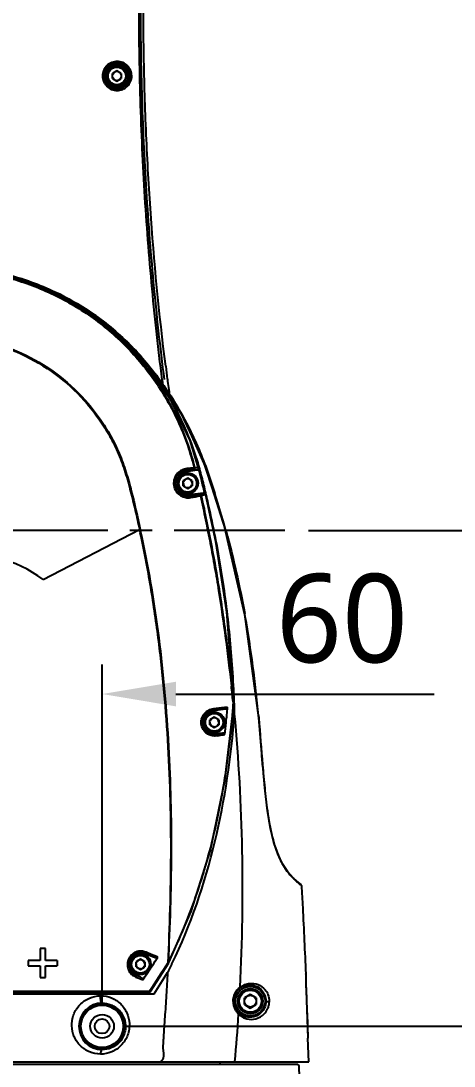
# Model space of a CAD drawing. Header units: millimetres. Extents: x 5828 to 6704, y 123 to 421.
# Drawn here: x 6424.18 to 6431.52, y 240.91 to 258.62 of the extents above; entities that cross this region are included whole.
import ezdxf

# ---------------------------------------------------------------- set-up
doc = ezdxf.new("R2010")
doc.units = ezdxf.units.MM
doc.linetypes.add('CENTER', pattern=[0.6, 0.375, -0.075, 0.075, -0.075])
for name, color, linetype in [('中心线', 7, 'Continuous'), ('外形图', 7, 'Continuous'), ('尺寸标注', 7, 'Continuous')]:
    doc.layers.add(name, color=color, linetype=linetype)
doc.styles.add('微软雅黑', font='msyh.ttc', dxfattribs={"height": 1.5})
doc.dimstyles.new('尺寸标注_1_20比例', dxfattribs={"dimtxt": 1.5, "dimasz": 1.25, "dimexe": 0.5, "dimexo": 0.4, "dimgap": 0.5, "dimtad": 1, "dimdec": 1, "dimlfac": 20, "dimdsep": 46, "dimtxsty": '微软雅黑', "dimcen": 0.09, "dimadec": 0, "dimazin": 0, "dimtp": 0.01, "dimtm": 0.01, "dimtfac": 1, "dimtdec": 1, "dimtofl": 0, "dimtmove": 0, "dimatfit": 3, "dimfxl": 1, "dimtolj": 1, "dimarcsym": 0})

# ---------------------------------------------------------------- blocks, each defined once
blk = doc.blocks.new('*D791')
at = {"layer": 'Defpoints', "color": 0}
for p in [(6428.272, 277.987), (6428.657, 249.987), (6442.246, 249.987)]:
    blk.add_point(p, dxfattribs=at)
at = {"layer": '尺寸标注', "color": 0, "lineweight": -2}
for p, q in [((6428.672, 277.987), (6442.746, 277.987)), ((6442.246, 276.737), (6442.246, 251.237)), ((6429.057, 249.987), (6442.746, 249.987))]:
    blk.add_line(p, q, dxfattribs=at)
at = {"layer": '尺寸标注', "color": 0}
for points in [[(6442.454, 276.737), (6442.037, 276.737), (6442.246, 277.987)], [(6442.037, 251.237), (6442.454, 251.237), (6442.246, 249.987)]]:
    blk.add_solid(points, dxfattribs=at)
at = {"layer": '尺寸标注', "color": 0, "insert": (6440.97, 263.987), "char_height": 1.5, "attachment_point": 5, "rotation": 90, "style": '微软雅黑'}
blk.add_mtext('\\A1;560', dxfattribs=at)
blk = doc.blocks.new('*D792')
at = {"layer": 'Defpoints', "color": 0}
for p in [(6428.657, 249.987), (6442.246, 249.987), (6431.96, 229.987)]:
    blk.add_point(p, dxfattribs=at)
at = {"layer": '尺寸标注', "color": 0, "lineweight": -2}
for p, q in [((6429.057, 249.987), (6442.746, 249.987)), ((6442.246, 231.237), (6442.246, 248.737)), ((6432.36, 229.987), (6442.746, 229.987))]:
    blk.add_line(p, q, dxfattribs=at)
at = {"layer": '尺寸标注', "color": 0}
for points in [[(6442.454, 248.737), (6442.037, 248.737), (6442.246, 249.987)], [(6442.037, 231.237), (6442.454, 231.237), (6442.246, 229.987)]]:
    blk.add_solid(points, dxfattribs=at)
at = {"layer": '尺寸标注', "color": 0, "insert": (6440.97, 239.882), "char_height": 1.5, "attachment_point": 5, "rotation": 90, "style": '微软雅黑'}
blk.add_mtext('\\A1;400', dxfattribs=at)
blk = doc.blocks.new('*D793')
at = {"layer": 'Defpoints', "color": 0}
for p in [(6425.56, 241.587), (6430.441, 229.987), (6437.921, 229.987)]:
    blk.add_point(p, dxfattribs=at)
at = {"layer": '尺寸标注', "color": 0, "lineweight": -2}
for p, q in [((6425.96, 241.587), (6438.421, 241.587)), ((6437.921, 240.337), (6437.921, 231.237)), ((6430.841, 229.987), (6438.421, 229.987))]:
    blk.add_line(p, q, dxfattribs=at)
at = {"layer": '尺寸标注', "color": 0}
for points in [[(6438.129, 240.337), (6437.712, 240.337), (6437.921, 241.587)], [(6437.712, 231.237), (6438.129, 231.237), (6437.921, 229.987)]]:
    blk.add_solid(points, dxfattribs=at)
at = {"layer": '尺寸标注', "color": 0, "insert": (6436.645, 235.638), "char_height": 1.5, "attachment_point": 5, "rotation": 90, "style": '微软雅黑'}
blk.add_mtext('\\A1;232', dxfattribs=at)
blk = doc.blocks.new('*D794')
at = {"layer": 'Defpoints', "color": 0}
for p in [(6420.173, 282.687), (6431.96, 229.987), (6446.441, 229.987)]:
    blk.add_point(p, dxfattribs=at)
at = {"layer": '尺寸标注', "color": 0, "lineweight": -2}
for p, q in [((6420.573, 282.687), (6446.941, 282.687)), ((6446.441, 281.437), (6446.441, 231.237)), ((6432.36, 229.987), (6446.941, 229.987))]:
    blk.add_line(p, q, dxfattribs=at)
at = {"layer": '尺寸标注', "color": 0}
for points in [[(6446.649, 281.437), (6446.232, 281.437), (6446.441, 282.687)], [(6446.232, 231.237), (6446.649, 231.237), (6446.441, 229.987)]]:
    blk.add_solid(points, dxfattribs=at)
at = {"layer": '尺寸标注', "color": 0, "insert": (6445.161, 256.208), "char_height": 1.5, "attachment_point": 5, "rotation": 90, "style": '微软雅黑'}
blk.add_mtext('\\A1;1054', dxfattribs=at)
blk = doc.blocks.new('*D795')
at = {"layer": 'Defpoints', "color": 0}
for p in [(6425.56, 247.216), (6422.56, 241.587), (6425.56, 241.587)]:
    blk.add_point(p, dxfattribs=at)
at = {"layer": '尺寸标注', "color": 0, "lineweight": -2}
for p, q in [((6422.56, 241.987), (6422.56, 247.716)), ((6425.56, 241.987), (6425.56, 247.716)), ((6421.31, 247.216), (6420.06, 247.216)), ((6426.81, 247.216), (6431.186, 247.216))]:
    blk.add_line(p, q, dxfattribs=at)
at = {"layer": '尺寸标注', "color": 0}
for points in [[(6421.31, 247.007), (6421.31, 247.424), (6422.56, 247.216)], [(6426.81, 247.424), (6426.81, 247.007), (6425.56, 247.216)]]:
    blk.add_solid(points, dxfattribs=at)
at = {"layer": '尺寸标注', "color": 0, "insert": (6429.623, 248.491), "char_height": 1.5, "attachment_point": 5, "style": '微软雅黑'}
blk.add_mtext('\\A1;60', dxfattribs=at)

msp = doc.modelspace()

# ---------------------------------------------------------------- linework, layer by layer
at = {"layer": '中心线', "linetype": 'CENTER', "ltscale": 5}
msp.add_line((6428.6568, 249.9871), (6417.2035, 249.9871), dxfattribs=at)
at = {"layer": '外形图', "color": 7, "linetype": 'Continuous'}
for p, q in [((6425.8098, 257.7737), (6425.7348, 257.7304)), ((6425.7348, 257.6438), (6425.7348, 257.7304)), ((6425.7348, 257.6438), (6425.8098, 257.6005)), ((6425.8848, 257.7304), (6425.8098, 257.7737)), ((6425.8098, 257.6005), (6425.8848, 257.6438)), ((6425.8848, 257.7304), (6425.8848, 257.6438)), ((6426.5728, 252.5377), (6426.5845, 252.447)), ((6426.5759, 252.5381), (6426.588, 252.4474)), ((6426.9786, 251.0072), (6426.9817, 250.9851)), ((6426.9817, 250.9851), (6427.1722, 251.0121)), ((6427.0098, 250.8737), (6426.9348, 250.8304)), ((6426.9348, 250.7438), (6426.9348, 250.8304)), ((6426.9348, 250.7438), (6427.0098, 250.7005)), ((6427.0848, 250.8304), (6427.0098, 250.8737)), ((6427.0098, 250.7005), (6427.0848, 250.7438)), ((6427.0848, 250.8304), (6427.0848, 250.7438)), ((6427.2723, 250.621), (6427.038, 250.5891)), ((6424.5598, 249.1549), (6426.194, 250.0014)), ((6427.7774, 247.084), (6427.7822, 247.0414)), ((6427.7778, 247.0839), (6427.7822, 247.0414)), ((6427.7821, 247.0414), (6427.7881, 247.0409)), ((6427.7874, 247.0852), (6427.7887, 247.0852)), ((6427.7967, 247.0413), (6427.7946, 247.0855)), ((6427.7998, 247.0414), (6427.7983, 247.0856)), ((6427.431, 246.9432), (6427.4322, 246.9352)), ((6427.4322, 246.9352), (6427.6544, 246.9662)), ((6428.207, 246.8505), (6428.2114, 246.811)), ((6428.208, 246.8506), (6428.2115, 246.811)), ((6427.4598, 246.8237), (6427.3848, 246.7804)), ((6427.3848, 246.6938), (6427.3848, 246.7804)), ((6427.3848, 246.6938), (6427.4598, 246.6505)), ((6427.5348, 246.7804), (6427.4598, 246.8237)), ((6427.4598, 246.6505), (6427.5348, 246.6938)), ((6427.5348, 246.7804), (6427.5348, 246.6938)), ((6428.2114, 246.811), (6428.2123, 246.8111)), ((6427.6009, 246.5548), (6427.4875, 246.539)), ((6427.4875, 246.539), (6427.488, 246.5351)), ((6428.2823, 245.9795), (6428.2656, 246.1683)), ((6428.7955, 244.1046), (6428.7941, 244.1058)), ((6428.7964, 244.1035), (6428.7965, 244.1035)), ((6428.9253, 243.9925), (6428.9076, 244.0052)), ((6428.9302, 243.9773), (6428.9359, 243.9733)), ((6424.5117, 242.9025), (6424.5117, 242.7001)), ((6424.5984, 242.9025), (6424.5117, 242.9025)), ((6424.5984, 242.7001), (6424.5984, 242.9025)), ((6426.2866, 242.8249), (6426.2856, 242.8222)), ((6426.2856, 242.8222), (6426.445, 242.7569)), ((6424.5117, 242.7001), (6424.3093, 242.7001)), ((6424.3093, 242.7001), (6424.3093, 242.6133)), ((6424.3093, 242.6133), (6424.5117, 242.6133)), ((6424.5117, 242.6133), (6424.5117, 242.4109)), ((6424.8009, 242.7001), (6424.5984, 242.7001)), ((6424.5984, 242.4109), (6424.5984, 242.6133)), ((6424.5984, 242.6133), (6424.8009, 242.6133)), ((6424.8009, 242.7001), (6424.8009, 242.6133)), ((6426.2098, 242.7237), (6426.1348, 242.6804)), ((6426.1348, 242.5938), (6426.1348, 242.6804)), ((6426.1348, 242.5938), (6426.2098, 242.5505)), ((6426.2848, 242.6804), (6426.2098, 242.7237)), ((6426.2098, 242.5505), (6426.2848, 242.5938)), ((6426.2848, 242.6804), (6426.2848, 242.5938)), ((6426.3762, 242.1734), (6426.6878, 242.6607)), ((6426.6768, 242.6676), (6426.6877, 242.6608)), ((6426.6815, 242.6722), (6426.6915, 242.6672)), ((6426.7362, 242.638), (6426.7393, 242.6447)), ((6426.7394, 242.6364), (6426.7426, 242.6431)), ((6426.1341, 242.452), (6426.1336, 242.4508)), ((6426.208, 242.4217), (6426.1341, 242.452)), ((6424.5117, 242.4109), (6424.5984, 242.4109)), ((6421.3093, 242.1371), (6426.4425, 242.1371)), ((6421.3656, 242.1621), (6426.3553, 242.1621)), ((6426.3553, 242.1807), (6426.3649, 242.1807)), ((6426.3762, 242.1734), (6426.3649, 242.1807)), ((6428.0698, 242.1275), (6427.9698, 242.0698)), ((6427.9698, 241.9543), (6427.9698, 242.0698)), ((6428.1698, 242.0698), (6428.0698, 242.1275)), ((6428.1698, 242.0698), (6428.1698, 241.9543)), ((6427.9698, 241.9543), (6428.0698, 241.8966)), ((6428.0698, 241.8966), (6428.1698, 241.9543)), ((6429.0241, 242.0271), (6429.0463, 241.3873)), ((6429.0316, 241.8148), (6429.0463, 241.3873)), ((6429.0588, 240.9869), (6429.045, 241.3871)), ((6419.0598, 240.9866), (6429.0588, 240.9866)), ((6428.8746, 240.9371), (6419.244, 240.9371)), ((6427.5598, 240.9371), (6427.5598, 240.9866)), ((6428.9062, 240.5371), (6428.8996, 240.9125))]:
    msp.add_line(p, q, dxfattribs=at)
for points in [[(6428.2123, 246.8111), (6427.9778, 248.5666), (6427.651, 250.0053), (6427.313, 251.0719), (6426.9412, 251.8966), (6426.4846, 252.6087), (6425.9931, 253.1729), (6425.4565, 253.6221), (6424.8545, 253.9845), (6424.2016, 254.2508), (6423.5173, 254.4131), (6422.815, 254.4678), (6422.1086, 254.4135), (6421.4224, 254.2524), (6420.7733, 253.9887), (6420.1709, 253.6269), (6419.6299, 253.1754), (6419.1663, 252.6477), (6418.7917, 252.058), (6418.5129, 251.4176), (6418.3365, 250.7429), (6418.267, 250.053)], [(6427.7887, 247.0852), (6427.671, 248.6107), (6427.4885, 249.7979), (6427.2835, 250.7428), (6427.0526, 251.5137), (6426.7406, 252.1623), (6426.3441, 252.7462), (6425.874, 253.2531), (6425.3386, 253.6773), (6424.7423, 254.0168), (6424.1006, 254.2624), (6423.4311, 254.4075), (6422.7447, 254.4492), (6422.0555, 254.3864), (6421.3883, 254.2214), (6420.7584, 253.9586), (6420.1734, 253.6016), (6419.6472, 253.1586), (6419.1955, 252.6426), (6418.829, 252.0662), (6418.5536, 251.4392), (6418.3774, 250.7821), (6418.3037, 250.1081)], [(6427.9787, 248.5597), (6427.6235, 250.1031), (6427.2652, 251.1988), (6426.8911, 251.9862), (6426.7036, 252.2681)], [(6426.6915, 242.6672), (6427.0657, 243.5289), (6427.3946, 244.5708), (6427.6389, 245.7443), (6427.7881, 247.0409)], [(6427.788, 247.0409), (6427.7888, 247.0788), (6427.7887, 247.0852)], [(6428.7965, 244.1035), (6428.7057, 244.2048), (6428.6144, 244.3412), (6428.5354, 244.5076), (6428.4692, 244.7018), (6428.4111, 244.9388), (6428.3599, 245.2387), (6428.3136, 245.6286), (6428.268, 246.1393), (6428.2122, 246.8111)], [(6428.9076, 244.0052), (6428.8595, 244.0446), (6428.7964, 244.1036)], [(6426.6878, 242.6607), (6426.6905, 242.6653), (6426.6914, 242.6672)]]:
    msp.add_lwpolyline(points, dxfattribs=at)
for centre, radius in [((6425.8098, 257.6871), 0.2), ((6425.8098, 257.6871), 0.175), ((6425.8098, 257.6871), 0.15), ((6427.0098, 250.7871), 0.175), ((6427.0098, 250.7871), 0.15), ((6427.4598, 246.7371), 0.175), ((6427.4598, 246.7371), 0.15), ((6426.2098, 242.6371), 0.175), ((6426.2098, 242.6371), 0.15), ((6428.0698, 242.0121), 0.25), ((6428.0698, 242.0121), 0.2125), ((6428.0698, 242.0121), 0.1875), ((6428.0698, 242.0121), 0.1), ((6425.5598, 241.5871), 0.3838), ((6425.5598, 241.5871), 0.3589), ((6425.5598, 241.5871), 0.2), ((6425.5598, 241.5871), 0.125)]:
    msp.add_circle(centre, radius, dxfattribs=at)
for centre, radius, start, end in [((6425.8089, 257.6873), 0.2214, 359.95187, 180.04813), ((6425.8089, 257.6871), 0.2214, 179.99598, 0.00402), ((6425.8098, 257.6871), 0.075, 120, 160.00237), ((6425.8098, 257.6871), 0.075, 199.99763, 220.00237), ((6425.8098, 257.6871), 0.075, 79.99763, 100.00237), ((6425.8098, 257.6871), 0.075, 300, 340.00237), ((6425.8098, 257.6871), 0.075, 19.99763, 40.00237), ((6425.8098, 257.6871), 0.075, 259.99763, 280.00237), ((6469.0396, 258.0741), 42.7338, 187.13242, 187.42737), ((6465.3688, 257.5946), 39.0317, 187.42596, 187.84554), ((6427.0017, 250.7861), 0.2223, 95.97706, 279.85602), ((6427.0098, 250.7871), 0.2, 98.08263, 278.08551), ((6431.7614, 206.7121), 44.5783, 95.97846, 96.14141), ((6427.0098, 250.7871), 0.075, 180, 220.00237), ((6427.0098, 250.7871), 0.075, 120, 160.00237), ((6427.0098, 250.7871), 0.075, 60, 100.00237), ((6427.0098, 250.7871), 0.075, 300, 340.00237), ((6427.0098, 250.7871), 0.075, 0, 40.00237), ((6427.0098, 250.7871), 0.075, 240, 280.00237), ((6416.2812, 313.4555), 63.802, 279.707819, 279.858912), ((6415.9296, 315.59), 65.9914, 279.710648, 279.857275), ((6426.4197, 252.6799), 2.2285, 290.82759, 292.49409), ((6411.8258, 245.6088), 16.4243, 15.57964, 17.73253), ((6426.1005, 250.3879), 0.3977, 283.59926, 285.50409), ((6412.6767, 245.847), 15.5407, 15.39786, 15.57648), ((6423.3398, 247.5701), 2, 52.40968, 149.87922), ((6409.976, 245.3137), 18.2928, 10.11351, 10.28817), ((6408.8846, 245.1269), 19.4, 5.09738, 10.09046), ((6392.3134, 243.3951), 35.6557, 5.93822, 6.36754), ((6411.0104, 248.2916), 16.8182, 354.83092, 355.7369), ((6427.5884, 247.0852), 0.1987, 347.26162, 351.52304), ((6427.5611, 247.089), 0.2262, 351.58351, 355.14713), ((6411.386, 246.5369), 16.4105, 1.91452, 2.07922), ((6427.5198, 247.0927), 0.2677, 355.10033, 358.38505), ((6411.9127, 246.5149), 15.8958, 1.32159, 1.89831), ((6427.4598, 246.7371), 0.2, 97.94772, 277.94772), ((6432.7529, 196.3664), 50.856, 95.75377, 96.00675), ((6412.5462, 248.2597), 15.1907, 354.23776, 355.20818), ((6395.3964, 243.916), 32.5434, 357.06125, 5.2284), ((6427.4598, 246.7371), 0.075, 180, 220.00237), ((6427.4598, 246.7371), 0.075, 120, 160.00237), ((6427.4598, 246.7371), 0.075, 240, 280.00237), ((6427.4598, 246.7371), 0.075, 60, 100.00237), ((6427.4598, 246.7371), 0.075, 300, 340.00237), ((6427.4598, 246.7371), 0.075, 0, 40.00237), ((6412.3086, 248.302), 15.4313, 353.40871, 354.17011), ((6412.3157, 248.1663), 15.5069, 352.16482, 354.85731), ((6418.7791, 296.5608), 50.7782, 279.87558, 280.00486), ((6414.2388, 247.9016), 13.5657, 349.22206, 352.1652), ((6415.4709, 247.671), 12.3122, 347.09452, 349.2038), ((6434.7264, 246.1405), 6.4313, 188.02661, 188.63357), ((6416.3629, 247.4647), 11.3967, 343.97165, 347.10396), ((6417.0047, 247.284), 10.73, 342.56854, 343.95318), ((6417.8856, 246.9954), 9.8031, 336.78524, 342.63514), ((6430.1589, 245.4424), 1.917, 224.56666, 225.02381), ((6418.641, 246.6839), 8.9861, 335.91436, 336.71204), ((6419.0292, 246.5081), 8.5599, 333.37625, 335.92839), ((6426.2068, 242.6393), 0.202, 66.73136, 248.74999), ((6426.2098, 242.6371), 0.2, 67.75004, 247.75004), ((6426.2098, 242.6371), 0.075, 180, 220.00237), ((6426.2098, 242.6371), 0.075, 120, 160.00237), ((6426.2098, 242.6371), 0.075, 60, 100.00237), ((6426.2098, 242.6371), 0.075, 300, 340.00237), ((6411.1142, 252.6885), 18.3153, 325.73219, 326.64591), ((6426.2098, 242.6371), 0.075, 0, 40.00237), ((6407.6336, 254.9744), 22.4795, 326.65674, 327.07808), ((6419.148, 246.3285), 8.4416, 333.00342, 334.0639), ((6426.6429, 242.7068), 0.0519, 310.8775, 315.66892), ((6426.6381, 242.7115), 0.0585, 315.61738, 317.76668), ((6426.2098, 242.6371), 0.075, 240, 280.00237), ((6399.3678, 259.5026), 32.1652, 327.32423, 328.0818), ((6426.3553, 242.1871), 0.025, 269.99999, 326.74245), ((6428.0636, 242.0139), 0.2756, 128.34878, 225.23576), ((6425.5621, 241.5847), 0.3951, 90.32517, 179.65455), ((6393.6001, 243.9805), 34.3408, 354.99852, 356.34395), ((6425.5622, 241.5851), 0.3953, 179.71014, 269.64901), ((6428.8746, 240.9121), 0.025, 0.98985, 90.02439)]:
    msp.add_arc(centre, radius, start, end, dxfattribs=at)
for points, knots in [([(6426.476, 265.7779), (6426.4658, 265.5027), (6426.4384, 264.9517), (6426.3793, 263.8488), (6426.2939, 262.4694), (6426.2113, 260.8131), (6426.1719, 259.1549), (6426.1889, 257.4963), (6426.2576, 255.8391), (6426.3826, 254.1852), (6426.5027, 253.086), (6426.5728, 252.5377)], [0, 0, 0, 0, 0.0622688, 0.1247922, 0.2498207, 0.3748508, 0.4998822, 0.6249144, 0.7499457, 0.8749744, 1, 1, 1, 1]), ([(6426.6157, 252.5434), (6426.5451, 253.0914), (6426.4238, 254.19), (6426.2962, 255.843), (6426.2245, 257.4995), (6426.2056, 259.1574), (6426.2417, 260.8152), (6426.3222, 262.4712), (6426.4025, 263.8505), (6426.4597, 264.954), (6426.4838, 265.5059), (6426.4924, 265.7818)], [0, 0, 0, 0, 0.1249884, 0.2499832, 0.3749852, 0.4999935, 0.6250067, 0.7500245, 0.8750456, 0.9375548, 1, 1, 1, 1]), ([(6426.6365, 252.7681), (6426.5244, 253.6562), (6426.3963, 254.9933), (6426.2976, 256.779), (6426.2588, 258.1166), (6426.2566, 259.451), (6426.3003, 261.2216), (6426.3758, 262.5458), (6426.4256, 263.4272)], [0, 0, 0, 0, 0.251489, 0.3771036, 0.5024479, 0.6274159, 0.7519723, 1, 1, 1, 1]), ([(6426.0619, 257.6868), (6426.0602, 257.7192), (6426.0527, 257.7688), (6426.0208, 257.8258), (6425.9797, 257.8752), (6425.9115, 257.9203), (6425.8158, 257.9394), (6425.7193, 257.9211), (6425.6364, 257.867), (6425.5797, 257.7848), (6425.567, 257.719), (6425.5666, 257.6864)], [0, 0, 0, 0, 0.1262588, 0.189197, 0.2517219, 0.3750875, 0.4981837, 0.6220565, 0.7471639, 0.8733804, 1, 1, 1, 1]), ([(6425.5874, 257.6871), (6425.5871, 257.6866), (6425.5846, 257.6872), (6425.5808, 257.6864), (6425.5742, 257.6865), (6425.5693, 257.6864), (6425.5666, 257.6864)], [0, 0, 0, 0, 0.079193, 0.2905621, 0.6107039, 1, 1, 1, 1]), ([(6425.5666, 257.6864), (6425.5685, 257.654), (6425.5759, 257.6045), (6425.6079, 257.5474), (6425.6492, 257.4977), (6425.718, 257.4525), (6425.8143, 257.4339), (6425.9105, 257.4528), (6425.9926, 257.507), (6426.0489, 257.5888), (6426.0615, 257.6543), (6426.0619, 257.6868)], [0, 0, 0, 0, 0.126136, 0.1892596, 0.2521371, 0.3765648, 0.5004049, 0.6240516, 0.7482356, 0.8736312, 1, 1, 1, 1]), ([(6426.0303, 257.6871), (6426.0311, 257.6866), (6426.0348, 257.6874), (6426.0412, 257.6865), (6426.051, 257.6869), (6426.0582, 257.6868), (6426.0619, 257.6868)], [0, 0, 0, 0, 0.0861104, 0.3154193, 0.6432749, 1, 1, 1, 1]), ([(6418.2955, 249.4406), (6418.2631, 249.724), (6418.2543, 250.1553), (6418.326, 250.7221), (6418.4511, 251.2797), (6418.7061, 251.9507), (6419.1587, 252.6828), (6419.7412, 253.3166), (6420.4315, 253.8307), (6421.206, 254.2064), (6422.0375, 254.429), (6422.8956, 254.4938), (6423.751, 254.3979), (6424.5731, 254.1428), (6425.3333, 253.7395), (6425.8927, 253.2896), (6426.2827, 252.8721), (6426.5461, 252.5339), (6426.783, 252.1771), (6426.9961, 251.8056), (6427.1809, 251.4193), (6427.2839, 251.1531), (6427.3322, 251.0189)], [0, 0, 0, 0, 0.0624857, 0.0937626, 0.1250385, 0.1875248, 0.2500192, 0.3125133, 0.3750079, 0.4375025, 0.4999978, 0.5624921, 0.6249847, 0.6874741, 0.749964, 0.8124595, 0.8437382, 0.8750046, 0.9062552, 0.9375047, 0.96876, 1, 1, 1, 1]), ([(6427.7857, 247.1323), (6427.7729, 247.4854), (6427.7369, 248.0147), (6427.6599, 248.7172), (6427.5873, 249.2424), (6427.4973, 249.7649), (6427.4072, 250.1974), (6427.3314, 250.5427), (6427.252, 250.8872), (6427.1345, 251.3138), (6426.9363, 251.8071), (6426.602, 252.4309), (6426.164, 252.995), (6425.6386, 253.4695), (6425.0608, 253.8785), (6424.2543, 254.2576), (6423.2088, 254.4746), (6422.3184, 254.4467), (6421.6258, 254.3034), (6421.1218, 254.1353), (6420.6412, 253.9085), (6420.0412, 253.5333), (6419.3795, 252.9364), (6418.8757, 252.201), (6418.5851, 251.5555), (6418.4253, 251.0485), (6418.3262, 250.5264), (6418.3027, 250.1727), (6418.3018, 249.9961)], [0, 0, 0, 0, 0.0625198, 0.0937827, 0.1250496, 0.156309, 0.1875703, 0.2032139, 0.2188596, 0.2501159, 0.2814014, 0.3127004, 0.3751665, 0.4064489, 0.4377273, 0.5001618, 0.5625714, 0.6249742, 0.65623, 0.6874908, 0.7187536, 0.7500221, 0.8124633, 0.8749077, 0.9061866, 0.9374676, 0.9687402, 1, 1, 1, 1]), ([(6427.0612, 251.4964), (6426.9682, 251.7384), (6426.7395, 252.2068), (6426.2919, 252.8468), (6425.7411, 253.4017), (6425.1028, 253.8527), (6424.3964, 254.1872), (6423.6433, 254.3965), (6422.8653, 254.472), (6422.086, 254.4142), (6421.3276, 254.2253), (6420.6133, 253.9076), (6419.9653, 253.4707), (6419.4, 252.931), (6418.9363, 252.3017), (6418.5889, 251.6015), (6418.3666, 250.8523), (6418.3082, 250.3339), (6418.302, 250.0748)], [0, 0, 0, 0, 0.0625073, 0.1250139, 0.1875131, 0.2500121, 0.3125114, 0.3750107, 0.4375099, 0.5000114, 0.5625108, 0.6250081, 0.6875083, 0.7500091, 0.8125066, 0.8750055, 0.9375036, 1, 1, 1, 1]), ([(6427.1318, 251.0516), (6427.1, 251.1776), (6427.0287, 251.4283), (6426.8852, 251.7921), (6426.7108, 252.1425), (6426.5064, 252.4768), (6426.2732, 252.7921), (6425.9266, 253.1832), (6425.4306, 253.6129), (6424.7545, 254.0159), (6424.0182, 254.2943), (6423.2444, 254.4394), (6422.719, 254.4431), (6422.4587, 254.4225)], [0, 0, 0, 0, 0.062284, 0.1246491, 0.1870907, 0.2495857, 0.3121169, 0.3746734, 0.4997074, 0.624757, 0.7498085, 0.8748798, 1, 1, 1, 1]), ([(6422.4608, 254.4084), (6422.7201, 254.4291), (6423.2437, 254.4252), (6424.0146, 254.2804), (6424.7484, 254.0026), (6425.4222, 253.6008), (6425.9165, 253.1723), (6426.2619, 252.7823), (6426.4943, 252.4679), (6426.6978, 252.1346), (6426.8722, 251.7856), (6427.0149, 251.4229), (6427.0863, 251.1734), (6427.1183, 251.0479)], [0, 0, 0, 0, 0.1250702, 0.2501284, 0.3751813, 0.5002515, 0.6253181, 0.6878925, 0.7504368, 0.8129472, 0.8754017, 0.9377474, 1, 1, 1, 1]), ([(6419.5191, 249.6569), (6419.4965, 249.8785), (6419.4964, 250.3279), (6419.6327, 250.9871), (6419.8987, 251.6059), (6420.2841, 252.1584), (6420.7728, 252.622), (6421.3451, 252.9775), (6421.9771, 253.2109), (6422.6433, 253.3126), (6423.3162, 253.2771), (6423.969, 253.1095), (6424.5738, 252.8116), (6425.1063, 252.3988), (6425.471, 251.9714), (6425.7077, 251.5927), (6425.8309, 251.3419), (6425.9119, 251.1341), (6425.9816, 250.9225), (6426.0855, 250.5472), (6426.1591, 250.2218), (6426.2068, 250.0047)], [0, 0, 0, 0, 0.0624546, 0.1249472, 0.1874511, 0.2499569, 0.3124802, 0.3749949, 0.437519, 0.500043, 0.5625863, 0.6251439, 0.6876908, 0.7502317, 0.8127437, 0.8440182, 0.8752748, 0.8908904, 0.9065012, 0.9376969, 1, 1, 1, 1]), ([(6419.5347, 249.6582), (6419.5125, 249.8789), (6419.5133, 250.3264), (6419.6496, 250.9825), (6419.9147, 251.5985), (6420.2984, 252.1486), (6420.7849, 252.6103), (6421.3547, 252.9643), (6421.984, 253.1966), (6422.6473, 253.2974), (6423.3173, 253.2618), (6423.9672, 253.0943), (6424.569, 252.7971), (6425.0987, 252.3855), (6425.4615, 251.9597), (6425.697, 251.5824), (6425.8195, 251.3327), (6425.9002, 251.1258), (6425.9524, 250.9678), (6425.9993, 250.8083), (6426.0571, 250.5944), (6426.1217, 250.3253), (6426.1707, 250.1095), (6426.194, 250.0014)], [0, 0, 0, 0, 0.0624536, 0.1249461, 0.1874497, 0.2499549, 0.3124767, 0.3749908, 0.4375143, 0.5000377, 0.5625806, 0.6251379, 0.6876847, 0.7502265, 0.8127391, 0.8440136, 0.8752698, 0.8908852, 0.9064958, 0.9221009, 0.9376934, 0.9688594, 1, 1, 1, 1]), ([(6427.7983, 247.0856), (6427.7849, 247.4592), (6427.7461, 248.0191), (6427.662, 248.7621), (6427.5821, 249.3172), (6427.4825, 249.8692), (6427.3848, 250.3262), (6427.3005, 250.6904), (6427.2325, 250.9625), (6427.1558, 251.2323), (6427.0948, 251.4091), (6427.0612, 251.4964)], [0, 0, 0, 0, 0.2499853, 0.3749874, 0.4999898, 0.6249881, 0.7499889, 0.8124897, 0.8749908, 0.9375012, 1, 1, 1, 1]), ([(6426.9924, 251.0346), (6426.964, 251.0307), (6426.9055, 251.0151), (6426.8288, 250.9572), (6426.7745, 250.8657), (6426.7642, 250.7511), (6426.8066, 250.6446), (6426.8837, 250.5732), (6426.9725, 250.5385), (6427.0324, 250.541), (6427.0608, 250.5441)], [0, 0, 0, 0, 0.1089723, 0.22552, 0.3563268, 0.5023435, 0.6471221, 0.7760986, 0.8915649, 1, 1, 1, 1]), ([(6426.9786, 251.0072), (6426.9833, 251.0081), (6426.9922, 251.0171), (6426.993, 251.0285), (6426.9923, 251.0346)], [0, 0, 0, 0, 0.4407812, 1, 1, 1, 1]), ([(6426.9786, 251.0072), (6426.9891, 251.0084), (6427.031, 251.0128), (6427.0729, 251.0173), (6427.1041, 251.0206)], [0, 0, 0, 0, 0.2525635, 1, 1, 1, 1]), ([(6427.1041, 251.0206), (6427.109, 251.0215), (6427.1182, 251.0304), (6427.1191, 251.042), (6427.1184, 251.0479)], [0, 0, 0, 0, 0.4506614, 1, 1, 1, 1]), ([(6427.1041, 251.0206), (6427.105, 251.0207), (6427.1074, 251.0209), (6427.1098, 251.0213), (6427.1112, 251.0211)], [0, 0, 0, 0, 0.3726377, 1, 1, 1, 1]), ([(6427.1112, 251.0211), (6427.1179, 251.0221), (6427.1308, 251.0301), (6427.1334, 251.0451), (6427.1319, 251.0516)], [0, 0, 0, 0, 0.4987533, 1, 1, 1, 1]), ([(6427.1112, 251.0211), (6427.1165, 251.0204), (6427.1369, 251.0177), (6427.1572, 251.0146), (6427.1722, 251.0121)], [0, 0, 0, 0, 0.2605738, 1, 1, 1, 1]), ([(6427.1319, 251.0516), (6427.1305, 251.0509), (6427.1259, 251.0498), (6427.1214, 251.0486), (6427.1184, 251.0479)], [0, 0, 0, 0, 0.329266, 1, 1, 1, 1]), ([(6427.1929, 251.0433), (6427.188, 251.044), (6427.1677, 251.0468), (6427.1474, 251.0499), (6427.1319, 251.0516)], [0, 0, 0, 0, 0.2384471, 1, 1, 1, 1]), ([(6427.1722, 251.0121), (6427.179, 251.0131), (6427.1923, 251.0212), (6427.1947, 251.0367), (6427.1929, 251.0433)], [0, 0, 0, 0, 0.5001449, 1, 1, 1, 1]), ([(6427.0398, 250.5671), (6427.0446, 250.5675), (6427.0559, 250.5612), (6427.0597, 250.5502), (6427.0606, 250.544)], [0, 0, 0, 0, 0.440129, 1, 1, 1, 1]), ([(6427.2055, 250.5957), (6427.2105, 250.5962), (6427.222, 250.5901), (6427.2262, 250.5789), (6427.227, 250.5727)], [0, 0, 0, 0, 0.4459596, 1, 1, 1, 1]), ([(6427.2121, 250.597), (6427.2118, 250.5969), (6427.2096, 250.5964), (6427.2075, 250.596), (6427.2056, 250.5957)], [0, 0, 0, 0, 0.1302985, 1, 1, 1, 1]), ([(6427.2121, 250.5972), (6427.2181, 250.5979), (6427.2313, 250.5946), (6427.2385, 250.583), (6427.2397, 250.577)], [0, 0, 0, 0, 0.4979981, 1, 1, 1, 1]), ([(6427.227, 250.5727), (6427.2298, 250.5734), (6427.2341, 250.5747), (6427.2385, 250.5761), (6427.2397, 250.577)], [0, 0, 0, 0, 0.6527181, 1, 1, 1, 1]), ([(6427.2271, 250.5727), (6427.2557, 250.4389), (6427.3115, 250.1713), (6427.3923, 249.7695), (6427.4672, 249.3673), (6427.557, 248.8301), (6427.6528, 248.1577), (6427.7191, 247.6188), (6427.7491, 247.3496)], [0, 0, 0, 0, 0.1256689, 0.2510757, 0.3762995, 0.5014177, 0.7512028, 1, 1, 1, 1]), ([(6427.2397, 250.577), (6427.245, 250.5791), (6427.2651, 250.5874), (6427.2855, 250.5952), (6427.3002, 250.6018)], [0, 0, 0, 0, 0.2608761, 1, 1, 1, 1]), ([(6427.2397, 250.577), (6427.2705, 250.432), (6427.3306, 250.1421), (6427.4174, 249.7069), (6427.496, 249.2708), (6427.5662, 248.8339), (6427.6295, 248.3964), (6427.7068, 247.814), (6427.7576, 247.3768), (6427.7874, 247.0852)], [0, 0, 0, 0, 0.1257277, 0.2511822, 0.3764446, 0.5015998, 0.6266056, 0.7513615, 1, 1, 1, 1]), ([(6427.3002, 250.6018), (6427.2988, 250.6077), (6427.2914, 250.6189), (6427.2783, 250.6218), (6427.2723, 250.621)], [0, 0, 0, 0, 0.4998438, 1, 1, 1, 1]), ([(6426.6768, 242.6676), (6426.7078, 243.2741), (6426.7338, 244.1867), (6426.7213, 245.4058), (6426.684, 246.3248), (6426.6175, 247.2457), (6426.5338, 248.0129), (6426.448, 248.626), (6426.3746, 249.0858), (6426.2912, 249.5447), (6426.2273, 249.8493), (6426.194, 250.0014)], [0, 0, 0, 0, 0.2471513, 0.3714104, 0.4961547, 0.6214014, 0.7471394, 0.8101908, 0.8733581, 0.9366309, 1, 1, 1, 1]), ([(6426.6814, 242.6722), (6426.7138, 243.2785), (6426.7512, 244.4974), (6426.7101, 246.3332), (6426.5476, 248.1765), (6426.3404, 249.3984), (6426.2068, 250.0047)], [0, 0, 0, 0, 0.2472224, 0.4962444, 0.7472122, 1, 1, 1, 1]), ([(6426.7426, 242.6431), (6427.0618, 243.3008), (6427.5363, 244.699), (6427.7458, 246.1522), (6427.8043, 246.8815)], [0, 0, 0, 0, 0.4997817, 1, 1, 1, 1]), ([(6427.5091, 246.508), (6427.483, 246.5034), (6427.428, 246.5034), (6427.3484, 246.5322), (6427.2791, 246.5922), (6427.2349, 246.6839), (6427.2356, 246.7926), (6427.2843, 246.887), (6427.3601, 246.9463), (6427.4176, 246.9631), (6427.4451, 246.966)], [0, 0, 0, 0, 0.1077564, 0.2181584, 0.3372114, 0.4713104, 0.6191513, 0.7622024, 0.8877628, 1, 1, 1, 1]), ([(6427.488, 246.535), (6427.465, 246.5309), (6427.4164, 246.5307), (6427.3458, 246.5559), (6427.284, 246.6091), (6427.244, 246.6909), (6427.2441, 246.7884), (6427.2877, 246.8732), (6427.3554, 246.926), (6427.4067, 246.9407), (6427.431, 246.9432)], [0, 0, 0, 0, 0.1067072, 0.2163404, 0.3351065, 0.4694629, 0.6186684, 0.7628743, 0.8884707, 1, 1, 1, 1]), ([(6427.431, 246.9432), (6427.4354, 246.944), (6427.4434, 246.9512), (6427.4451, 246.9609), (6427.4451, 246.966)], [0, 0, 0, 0, 0.464338, 1, 1, 1, 1]), ([(6427.6838, 246.9908), (6427.6644, 246.9888), (6427.5848, 246.9806), (6427.5053, 246.9725), (6427.4451, 246.966)], [0, 0, 0, 0, 0.2435702, 1, 1, 1, 1]), ([(6427.6544, 246.9662), (6427.6611, 246.9671), (6427.6743, 246.9716), (6427.6832, 246.9841), (6427.6838, 246.9908)], [0, 0, 0, 0, 0.5036338, 1, 1, 1, 1]), ([(6428.2114, 246.811), (6428.2347, 246.5459), (6428.2649, 246.1495), (6428.3111, 245.6263), (6428.3403, 245.3688), (6428.3581, 245.2424)], [0, 0, 0, 0, 0.5067253, 0.7569223, 1, 1, 1, 1]), ([(6427.4884, 246.5351), (6427.4937, 246.5354), (6427.5057, 246.5274), (6427.5089, 246.5149), (6427.5091, 246.508)], [0, 0, 0, 0, 0.4382744, 1, 1, 1, 1]), ([(6427.5091, 246.508), (6427.52, 246.5099), (6427.5629, 246.5175), (6427.6059, 246.525), (6427.6379, 246.5307)], [0, 0, 0, 0, 0.2534266, 1, 1, 1, 1]), ([(6427.6379, 246.5307), (6427.6384, 246.5348), (6427.6362, 246.5437), (6427.6259, 246.5519), (6427.6136, 246.5555), (6427.6051, 246.5554), (6427.6009, 246.5548)], [0, 0, 0, 0, 0.2477431, 0.4974904, 0.7485199, 1, 1, 1, 1]), ([(6428.368, 245.175), (6428.39, 245.0299), (6428.4286, 244.8242), (6428.5052, 244.574), (6428.5774, 244.3947), (6428.6694, 244.2337), (6428.7562, 244.1346), (6428.7931, 244.0971)], [0, 0, 0, 0, 0.373823, 0.531573, 0.6656464, 0.8659411, 1, 1, 1, 1]), ([(6428.8039, 244.0862), (6428.8196, 244.07), (6428.8488, 244.0435), (6428.8784, 244.0176), (6428.8914, 244.0069)], [0, 0, 0, 0, 0.572972, 1, 1, 1, 1]), ([(6428.8914, 244.0069), (6428.8957, 244.0034), (6428.9084, 243.9932), (6428.9214, 243.9834), (6428.9302, 243.9773)], [0, 0, 0, 0, 0.3444044, 1, 1, 1, 1]), ([(6428.9362, 243.9732), (6428.936, 243.9768), (6428.934, 243.9844), (6428.9286, 243.9902), (6428.9253, 243.9925)], [0, 0, 0, 0, 0.471503, 1, 1, 1, 1]), ([(6428.9359, 243.9733), (6428.9433, 243.8487), (6428.971, 243.3501), (6428.9927, 242.8512), (6429.0073, 242.4771)], [0, 0, 0, 0, 0.2501324, 1, 1, 1, 1]), ([(6426.305, 242.842), (6426.2781, 242.8524), (6426.2344, 242.8632), (6426.1753, 242.8583), (6426.1162, 242.8418), (6426.0493, 242.7982), (6425.9971, 242.7179), (6425.9816, 242.6248), (6426.0001, 242.5497), (6426.0302, 242.4989), (6426.059, 242.466), (6426.0939, 242.4402), (6426.1196, 242.4273), (6426.1328, 242.4216)], [0, 0, 0, 0, 0.1204958, 0.1826383, 0.2460607, 0.375387, 0.5061862, 0.6346515, 0.7589126, 0.8198812, 0.8802215, 0.9400875, 1, 1, 1, 1]), ([(6426.2866, 242.8249), (6426.2897, 242.8239), (6426.2986, 242.8299), (6426.3026, 242.837), (6426.305, 242.842)], [0, 0, 0, 0, 0.3738698, 1, 1, 1, 1]), ([(6426.2866, 242.8249), (6426.2999, 242.8192), (6426.3527, 242.7966), (6426.4055, 242.7739), (6426.445, 242.7569)], [0, 0, 0, 0, 0.2511689, 1, 1, 1, 1]), ([(6426.5033, 242.757), (6426.4868, 242.7641), (6426.4207, 242.7924), (6426.3546, 242.8207), (6426.305, 242.842)], [0, 0, 0, 0, 0.2485114, 1, 1, 1, 1]), ([(6426.445, 242.7569), (6426.4545, 242.7531), (6426.4697, 242.7489), (6426.4898, 242.7485), (6426.5005, 242.7527), (6426.5032, 242.7569)], [0, 0, 0, 0, 0.5025407, 0.7539391, 1, 1, 1, 1]), ([(6426.1336, 242.4508), (6426.137, 242.4491), (6426.1383, 242.4363), (6426.1353, 242.4274), (6426.1328, 242.4216)], [0, 0, 0, 0, 0.3720119, 1, 1, 1, 1]), ([(6426.208, 242.4217), (6426.2133, 242.4196), (6426.2236, 242.4146), (6426.2355, 242.4067), (6426.244, 242.3989), (6426.2493, 242.3922), (6426.2529, 242.3843), (6426.2519, 242.3781), (6426.2503, 242.3758)], [0, 0, 0, 0, 0.2507412, 0.5013609, 0.6267572, 0.7520625, 0.8769221, 1, 1, 1, 1]), ([(6426.6697, 242.4966), (6426.6661, 242.433), (6426.6587, 242.3058), (6426.6466, 242.1151), (6426.634, 241.9247), (6426.623, 241.7661), (6426.6143, 241.6393), (6426.6079, 241.5443), (6426.6011, 241.4494), (6426.5976, 241.3703), (6426.5935, 241.3071), (6426.5888, 241.2599), (6426.5885, 241.2128), (6426.5931, 241.1666), (6426.6012, 241.1209), (6426.6018, 241.0574), (6426.5806, 241.0087), (6426.557, 240.9866)], [0, 0, 0, 0, 0.1255142, 0.2509504, 0.3763009, 0.5015495, 0.5641205, 0.6266567, 0.6891363, 0.7514523, 0.7826771, 0.8139383, 0.8447849, 0.8751696, 0.9052932, 0.9361562, 1, 1, 1, 1]), ([(6429.0068, 242.4771), (6429.0068, 242.4771), (6429.007, 242.4765), (6429.0069, 242.4759), (6429.0071, 242.4744), (6429.0071, 242.4716), (6429.0074, 242.4667), (6429.0074, 242.4593), (6429.0075, 242.4498), (6429.0076, 242.4385), (6429.0077, 242.4254), (6429.008, 242.4047), (6429.0086, 242.3754), (6429.0094, 242.337), (6429.0105, 242.2953), (6429.012, 242.252), (6429.0137, 242.2087), (6429.0156, 242.167), (6429.0176, 242.1287), (6429.0193, 242.0994), (6429.0206, 242.0787), (6429.0215, 242.0656), (6429.0223, 242.0543), (6429.0229, 242.0449), (6429.0234, 242.0375), (6429.0234, 242.0325), (6429.0235, 242.0297), (6429.0234, 242.0283), (6429.0236, 242.0277), (6429.0234, 242.0271), (6429.0235, 242.0271)], [0, 0, 0, 0, 0.0006075, 0.0024229, 0.0054353, 0.0096343, 0.0215526, 0.0380893, 0.0590717, 0.0842863, 0.1135141, 0.1464693, 0.2222191, 0.3086456, 0.4024134, 0.4999219, 0.5974192, 0.6911666, 0.7775848, 0.8533547, 0.8863371, 0.9156033, 0.9408686, 0.9618962, 0.9784541, 0.9903729, 0.9945696, 0.9975795, 0.9993931, 1, 1, 1, 1]), ([(6427.7795, 242.0056), (6427.7793, 242.0537), (6427.8014, 242.1472), (6427.8621, 242.2209), (6427.897, 242.2475)], [0, 0, 0, 0, 0.5233677, 1, 1, 1, 1]), ([(6427.8926, 242.2301), (6427.9149, 242.2476), (6427.9617, 242.2736), (6428.0556, 242.2946), (6428.1701, 242.2774), (6428.2659, 242.2065), (6428.3224, 242.1131), (6428.3352, 242.0486), (6428.335, 242.0121)], [0, 0, 0, 0, 0.139537, 0.2582693, 0.469267, 0.6868155, 0.8204696, 1, 1, 1, 1]), ([(6427.897, 242.2475), (6427.8973, 242.2458), (6427.898, 242.2397), (6427.8959, 242.2329), (6427.8926, 242.2301)], [0, 0, 0, 0, 0.2913833, 1, 1, 1, 1]), ([(6427.897, 242.2475), (6427.9219, 242.2669), (6427.9739, 242.2961), (6428.0786, 242.3208), (6428.2068, 242.3031), (6428.3146, 242.2248), (6428.3778, 242.1211), (6428.3919, 242.0495), (6428.3918, 242.0092)], [0, 0, 0, 0, 0.1394261, 0.25864, 0.4704536, 0.6883466, 0.8219273, 1, 1, 1, 1]), ([(6421.54, 242.1776), (6421.9343, 242.1778), (6422.7391, 242.1796), (6424.3442, 242.1814), (6425.5551, 242.1814), (6426.3554, 242.1807)], [0, 0, 0, 0, 0.2456136, 0.501419, 1, 1, 1, 1]), ([(6425.5316, 241.115), (6425.4693, 241.1153), (6425.3746, 241.1348), (6425.2645, 241.1944), (6425.1677, 241.2738), (6425.0775, 241.4064), (6425.0428, 241.564), (6425.0517, 241.6919), (6425.0853, 241.8181), (6425.1741, 241.9608), (6425.3381, 242.0757), (6425.4692, 242.1034), (6425.5335, 242.1037)], [0, 0, 0, 0, 0.1224001, 0.1834955, 0.2445871, 0.3667253, 0.4903813, 0.5533515, 0.6169629, 0.7451819, 0.8738297, 1, 1, 1, 1]), ([(6425.5335, 242.1037), (6425.5968, 242.1039), (6425.6926, 242.0854), (6425.8036, 242.0263), (6425.9002, 241.9485), (6425.9912, 241.8176), (6426.0269, 241.6605), (6426.0191, 241.5314), (6425.9853, 241.4026), (6425.895, 241.2574), (6425.7287, 241.1414), (6425.5963, 241.1148), (6425.5316, 241.115)], [0, 0, 0, 0, 0.1233692, 0.1839808, 0.2440862, 0.3639902, 0.4868483, 0.5503142, 0.6148571, 0.7449932, 0.8739994, 1, 1, 1, 1]), ([(6425.5598, 241.9798), (6425.5546, 241.9802), (6425.5477, 241.9899), (6425.5424, 242.0035), (6425.5365, 242.0266), (6425.5327, 242.0603), (6425.5326, 242.0888), (6425.5335, 242.1037)], [0, 0, 0, 0, 0.1207217, 0.2218536, 0.3489804, 0.6600126, 1, 1, 1, 1]), ([(6426.3553, 242.1621), (6426.3562, 242.1621), (6426.3592, 242.1632), (6426.3622, 242.1684), (6426.3635, 242.1729), (6426.364, 242.1757)], [0, 0, 0, 0, 0.1721171, 0.5141495, 1, 1, 1, 1]), ([(6425.5598, 241.9798), (6425.6105, 241.9801), (6425.6871, 241.9656), (6425.7761, 241.9198), (6425.8536, 241.8596), (6425.9283, 241.7579), (6425.9606, 241.6337), (6425.9566, 241.5296), (6425.9309, 241.4238), (6425.857, 241.3041), (6425.72, 241.2104), (6425.6122, 241.1894), (6425.5598, 241.1898)], [0, 0, 0, 0, 0.1227181, 0.1823911, 0.2413373, 0.3588436, 0.4803013, 0.5439142, 0.6093038, 0.7422385, 0.8733935, 1, 1, 1, 1]), ([(6427.7879, 242.0121), (6427.7879, 242.0114), (6427.7864, 242.0079), (6427.7824, 242.0065), (6427.7795, 242.0056)], [0, 0, 0, 0, 0.1714056, 1, 1, 1, 1]), ([(6427.7795, 242.0056), (6427.78, 241.9829), (6427.7846, 241.9395), (6427.8052, 241.8803), (6427.8341, 241.8305), (6427.8587, 241.8033), (6427.8709, 241.7907)], [0, 0, 0, 0, 0.2837974, 0.5426305, 0.7795646, 1, 1, 1, 1]), ([(6428.335, 242.0121), (6428.3349, 241.9725), (6428.3189, 241.9011), (6428.2629, 241.8211), (6428.1985, 241.772), (6428.1106, 241.7367), (6427.9892, 241.7359), (6427.9037, 241.7843), (6427.8695, 241.8181)], [0, 0, 0, 0, 0.1863591, 0.3314041, 0.452079, 0.5622318, 0.7733997, 1, 1, 1, 1]), ([(6427.871, 241.7907), (6427.8909, 241.771), (6427.9357, 241.7391), (6428.0337, 241.7006), (6428.1709, 241.7017), (6428.2974, 241.7756), (6428.3611, 241.868), (6428.3866, 241.9424), (6428.3922, 241.9864), (6428.392, 242.0092)], [0, 0, 0, 0, 0.1177936, 0.2282251, 0.4402497, 0.6703055, 0.8154055, 0.9040029, 1, 1, 1, 1]), ([(6428.335, 242.0121), (6428.3351, 242.0111), (6428.3382, 242.0091), (6428.3432, 242.0078), (6428.3505, 242.0066), (6428.3617, 242.0057), (6428.3755, 242.006), (6428.3869, 242.0072), (6428.3918, 242.0092)], [0, 0, 0, 0, 0.0525606, 0.1536092, 0.285732, 0.4229053, 0.7303086, 1, 1, 1, 1]), ([(6427.8708, 241.7908), (6427.8732, 241.7954), (6427.8759, 241.805), (6427.8725, 241.8149), (6427.8695, 241.8181)], [0, 0, 0, 0, 0.5408626, 1, 1, 1, 1]), ([(6425.5598, 241.1898), (6425.5562, 241.1896), (6425.5479, 241.1827), (6425.537, 241.1574), (6425.5331, 241.1331), (6425.5316, 241.115)], [0, 0, 0, 0, 0.1320326, 0.3451062, 1, 1, 1, 1])]:
    msp.add_open_spline(points, degree=3, knots=knots, dxfattribs=at)
for points in [[(6427.3002, 250.6018), (6427.2669, 250.7495), (6427.2322, 250.897), (6427.1929, 251.0433)], [(6427.3322, 251.0189), (6427.3807, 250.8839), (6427.4261, 250.7478), (6427.4698, 250.6112)], [(6427.0398, 250.5671), (6427.0389, 250.5744), (6427.0388, 250.5818), (6427.038, 250.5891)], [(6427.6596, 249.9733), (6427.786, 249.5145), (6427.8897, 249.049), (6427.9747, 248.5808)], [(6428.7965, 244.1035), (6428.801, 244.099), (6428.8038, 244.0924), (6428.8041, 244.0861)], [(6426.6768, 242.6676), (6426.5743, 242.5044), (6426.4708, 242.3418), (6426.3649, 242.1807)], [(6426.1328, 242.4216), (6426.1719, 242.4063), (6426.2111, 242.391), (6426.2503, 242.3758)], [(6426.208, 242.4217), (6426.1832, 242.4314), (6426.1584, 242.4411), (6426.1336, 242.4508)], [(6426.364, 242.1757), (6426.3644, 242.1773), (6426.3646, 242.179), (6426.3649, 242.1807)]]:
    msp.add_open_spline(points, degree=3, dxfattribs=at)

# ---------------------------------------------------------------- dimensions: what is measured, and where the dimension line sits
at = {"layer": '尺寸标注'}
for base, p1, p2, picture, middle in [((6446.4406, 229.9871), (6420.1733, 282.6871), (6431.9598, 229.9871), '*D794', (6446.4406, 256.2076)), ((6442.2455, 249.9871), (6431.9598, 229.9871), (6428.6568, 249.9871), '*D792', (6442.2455, 239.8817)), ((6437.9205, 229.9871), (6425.5598, 241.5871), (6430.4407, 229.9871), '*D793', (6437.9205, 235.638))]:
    dim = msp.add_linear_dim(base=base, p1=p1, p2=p2, angle=90, dimstyle='尺寸标注_1_20比例', dxfattribs=at)
    dim.commit()
    dim.dimension.update_dxf_attribs({"geometry": picture, "text_midpoint": middle, "dimtype": 160})
dim = msp.add_linear_dim(base=(6442.2455, 249.9871), p1=(6428.2723, 277.9871), p2=(6428.6568, 249.9871), angle=90, dimstyle='尺寸标注_1_20比例', dxfattribs=at)
dim.commit()
dim.dimension.update_dxf_attribs({"geometry": '*D791', "text_midpoint": (6440.9699, 263.9871)})
dim = msp.add_linear_dim(base=(6425.5598, 247.2156), p1=(6422.5598, 241.5871), p2=(6425.5598, 241.5871), dimstyle='尺寸标注_1_20比例', dxfattribs=at)
dim.commit()
dim.dimension.update_dxf_attribs({"geometry": '*D795', "text_midpoint": (6429.6231, 248.4907)})

doc.saveas('drawing.dxf')
